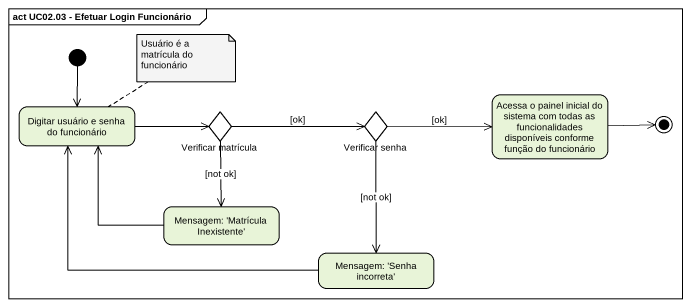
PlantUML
@startuml
mainframe act UC02.03 - Efetuar Login Funcionário
hide empty description
state "Acessa o painel inicial do sistema com todas as funcionalidades disponíveis conforme função do funcionário" as Acessa_o_painel_inicial_do
state "Digitar usuário e senha do funcionário" as Digitar_usuário_e_senha_do
state "Verificar matrícula" as Verificar_matrícula <<choice>>
state "Verificar senha" as Verificar_senha <<choice>>
state "Mensagem: 'Matrícula Inexistente'" as Mensagem_Matrícula
state "Mensagem: 'Senha incorreta'" as Mensagem_Senha_incorreta
[*] --> Digitar_usuário_e_senha_do
Digitar_usuário_e_senha_do -right-> Verificar_matrícula
Verificar_matrícula -right-> Verificar_senha : [ok]
Verificar_matrícula --> Mensagem_Matrícula : [not ok]
Verificar_senha -right-> Acessa_o_painel_inicial_do : [ok]
Verificar_senha --> Mensagem_Senha_incorreta : [not ok]
Mensagem_Matrícula -up-> Digitar_usuário_e_senha_do
Mensagem_Senha_incorreta -left-> Digitar_usuário_e_senha_do
Acessa_o_painel_inicial_do -right-> [*]
note top of Digitar_usuário_e_senha_do : Usuário é a matrícula do funcionário
@enduml
